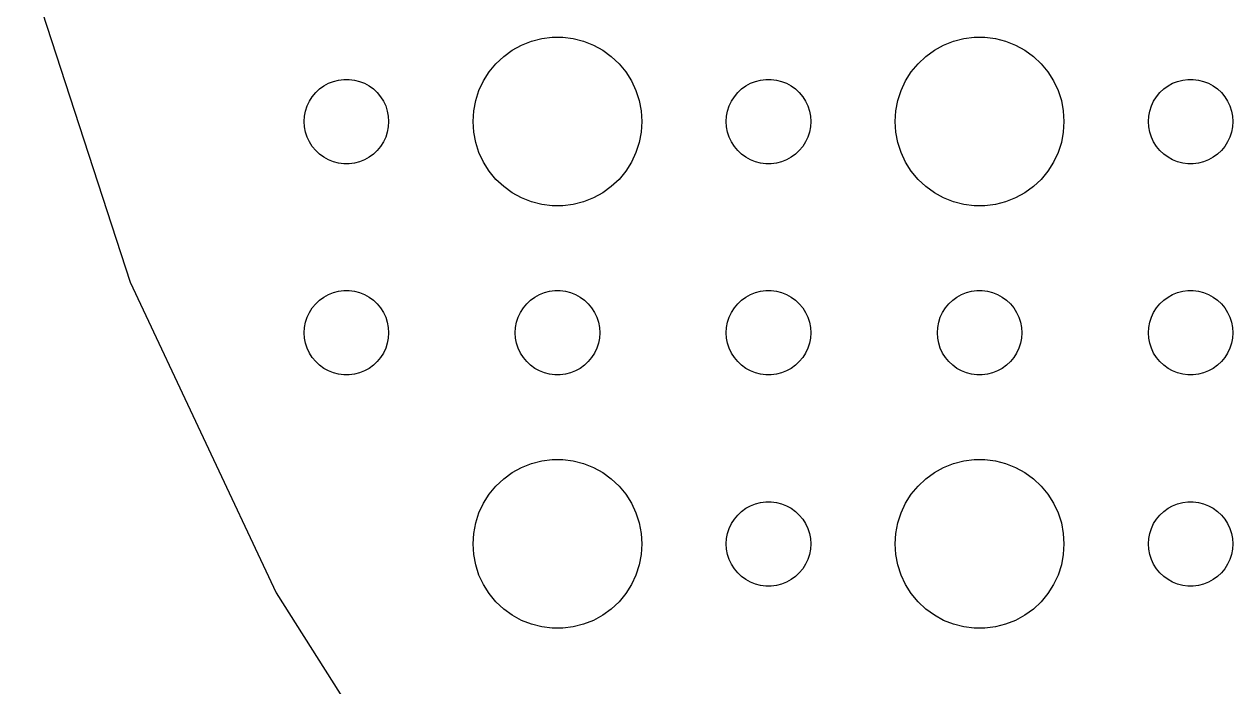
# Model space of a CAD drawing. Header units: metres. Extents: x -97 to 97, y -97 to 97.
# Drawn here: x -93.95 to -51, y -50.07 to -26.54 of the extents above; entities that cross this region are included whole.
import ezdxf

# ---------------------------------------------------------------- set-up
doc = ezdxf.new("R2010")
doc.units = ezdxf.units.M

msp = doc.modelspace()

# ---------------------------------------------------------------- linework, layer by layer
for p, q in [((-93.9526, -24.1229), (-90.1883, -35.7081)), ((-75.927, -27.1468), (-75.5621, -27.0531)), ((-75.5621, -27.0531), (-75.1884, -27.0059)), ((-75.1884, -27.0059), (-74.8116, -27.0059)), ((-74.8116, -27.0059), (-74.4379, -27.0531)), ((-74.4379, -27.0531), (-74.073, -27.1468)), ((-60.927, -27.1468), (-60.5621, -27.0531)), ((-60.5621, -27.0531), (-60.1884, -27.0059)), ((-60.1884, -27.0059), (-59.8116, -27.0059)), ((-59.8116, -27.0059), (-59.4379, -27.0531)), ((-59.4379, -27.0531), (-59.0729, -27.1468)), ((-76.9123, -27.6884), (-76.6075, -27.467)), ((-76.6075, -27.467), (-76.2773, -27.2855)), ((-76.2773, -27.2855), (-75.927, -27.1468)), ((-74.073, -27.1468), (-73.7227, -27.2855)), ((-73.7227, -27.2855), (-73.3925, -27.467)), ((-73.3925, -27.467), (-73.0877, -27.6884)), ((-61.9123, -27.6884), (-61.6075, -27.467)), ((-61.6075, -27.467), (-61.2773, -27.2855)), ((-61.2773, -27.2855), (-60.927, -27.1468)), ((-59.0729, -27.1468), (-58.7227, -27.2855)), ((-58.7227, -27.2855), (-58.3925, -27.467)), ((-58.3925, -27.467), (-58.0877, -27.6884)), ((-77.1869, -27.9464), (-76.9123, -27.6884)), ((-73.0877, -27.6884), (-72.8131, -27.9464)), ((-62.1869, -27.9464), (-61.9123, -27.6884)), ((-58.0877, -27.6884), (-57.8131, -27.9464)), ((-77.6289, -28.5547), (-77.427, -28.2366)), ((-77.427, -28.2366), (-77.1869, -27.9464)), ((-72.8131, -27.9464), (-72.573, -28.2366)), ((-72.573, -28.2366), (-72.3711, -28.5547)), ((-62.6289, -28.5547), (-62.427, -28.2366)), ((-62.427, -28.2366), (-62.1869, -27.9464)), ((-57.8131, -27.9464), (-57.5729, -28.2366)), ((-57.5729, -28.2366), (-57.3711, -28.5547)), ((-83.4561, -28.8442), (-83.3037, -28.7335)), ((-83.3037, -28.7335), (-83.1387, -28.6427)), ((-83.1387, -28.6427), (-82.9635, -28.5734)), ((-82.9635, -28.5734), (-82.7811, -28.5266)), ((-82.7811, -28.5266), (-82.5942, -28.503)), ((-82.5942, -28.503), (-82.4058, -28.503)), ((-82.4058, -28.503), (-82.2189, -28.5266)), ((-82.2189, -28.5266), (-82.0365, -28.5734)), ((-82.0365, -28.5734), (-81.8613, -28.6427)), ((-81.8613, -28.6427), (-81.6963, -28.7335)), ((-81.6963, -28.7335), (-81.5439, -28.8442)), ((-77.7893, -28.8956), (-77.6289, -28.5547)), ((-72.3711, -28.5547), (-72.2107, -28.8956)), ((-68.4561, -28.8442), (-68.3037, -28.7335)), ((-68.3037, -28.7335), (-68.1387, -28.6427)), ((-68.1387, -28.6427), (-67.9635, -28.5734)), ((-67.9635, -28.5734), (-67.7811, -28.5266)), ((-67.7811, -28.5266), (-67.5942, -28.503)), ((-67.5942, -28.503), (-67.4058, -28.503)), ((-67.4058, -28.503), (-67.2189, -28.5266)), ((-67.2189, -28.5266), (-67.0365, -28.5734)), ((-67.0365, -28.5734), (-66.8613, -28.6427)), ((-66.8613, -28.6427), (-66.6963, -28.7335)), ((-66.6963, -28.7335), (-66.5439, -28.8442)), ((-62.7893, -28.8956), (-62.6289, -28.5547)), ((-57.3711, -28.5547), (-57.2107, -28.8956)), ((-53.4561, -28.8442), (-53.3037, -28.7335)), ((-53.3037, -28.7335), (-53.1387, -28.6427)), ((-53.1387, -28.6427), (-52.9635, -28.5734)), ((-52.9635, -28.5734), (-52.7811, -28.5266)), ((-52.7811, -28.5266), (-52.5942, -28.503)), ((-52.5942, -28.503), (-52.4058, -28.503)), ((-52.4058, -28.503), (-52.2189, -28.5266)), ((-52.2189, -28.5266), (-52.0365, -28.5734)), ((-52.0365, -28.5734), (-51.8613, -28.6427)), ((-51.8613, -28.6427), (-51.6963, -28.7335)), ((-51.6963, -28.7335), (-51.5439, -28.8442)), ((-83.8145, -29.2774), (-83.7135, -29.1183)), ((-83.7135, -29.1183), (-83.5934, -28.9732)), ((-83.5934, -28.9732), (-83.4561, -28.8442)), ((-81.5439, -28.8442), (-81.4065, -28.9732)), ((-81.4065, -28.9732), (-81.2865, -29.1183)), ((-81.2865, -29.1183), (-81.1855, -29.2774)), ((-77.9057, -29.2539), (-77.7893, -28.8956)), ((-72.2107, -28.8956), (-72.0943, -29.2539)), ((-68.8145, -29.2774), (-68.7135, -29.1183)), ((-68.7135, -29.1183), (-68.5934, -28.9732)), ((-68.5934, -28.9732), (-68.4561, -28.8442)), ((-66.5439, -28.8442), (-66.4065, -28.9732)), ((-66.4065, -28.9732), (-66.2865, -29.1183)), ((-66.2865, -29.1183), (-66.1855, -29.2774)), ((-62.9057, -29.2539), (-62.7893, -28.8956)), ((-57.2107, -28.8956), (-57.0942, -29.2539)), ((-53.8145, -29.2774), (-53.7135, -29.1183)), ((-53.7135, -29.1183), (-53.5934, -28.9732)), ((-53.5934, -28.9732), (-53.4561, -28.8442)), ((-51.5439, -28.8442), (-51.4065, -28.9732)), ((-51.4065, -28.9732), (-51.2865, -29.1183)), ((-51.2865, -29.1183), (-51.1855, -29.2774)), ((-83.9882, -29.812), (-83.9529, -29.627)), ((-83.9529, -29.627), (-83.8947, -29.4478)), ((-83.8947, -29.4478), (-83.8145, -29.2774)), ((-81.1855, -29.2774), (-81.1053, -29.4478)), ((-81.1053, -29.4478), (-81.0471, -29.627)), ((-81.0471, -29.627), (-81.0118, -29.812)), ((-78, -30), (-77.9763, -29.624)), ((-77.9763, -29.624), (-77.9057, -29.2539)), ((-72.0943, -29.2539), (-72.0237, -29.624)), ((-72.0237, -29.624), (-72, -30)), ((-68.9882, -29.812), (-68.9529, -29.627)), ((-68.9529, -29.627), (-68.8947, -29.4478)), ((-68.8947, -29.4478), (-68.8145, -29.2774)), ((-66.1855, -29.2774), (-66.1053, -29.4478)), ((-66.1053, -29.4478), (-66.0471, -29.627)), ((-66.0471, -29.627), (-66.0118, -29.812)), ((-63, -30), (-62.9763, -29.624)), ((-62.9763, -29.624), (-62.9057, -29.2539)), ((-57.0942, -29.2539), (-57.0237, -29.624)), ((-57.0237, -29.624), (-57, -30)), ((-53.9882, -29.812), (-53.9529, -29.627)), ((-53.9529, -29.627), (-53.8947, -29.4478)), ((-53.8947, -29.4478), (-53.8145, -29.2774)), ((-51.1855, -29.2774), (-51.1053, -29.4478)), ((-51.1053, -29.4478), (-51.0471, -29.627)), ((-51.0471, -29.627), (-51.0118, -29.812)), ((-84, -30), (-83.9882, -29.812)), ((-83.9882, -30.188), (-84, -30)), ((-81.0118, -29.812), (-81, -30)), ((-81, -30), (-81.0118, -30.188)), ((-77.9763, -30.376), (-78, -30)), ((-72, -30), (-72.0237, -30.376)), ((-69, -30), (-68.9882, -29.812)), ((-68.9882, -30.188), (-69, -30)), ((-66.0118, -29.812), (-66, -30)), ((-66, -30), (-66.0118, -30.188)), ((-62.9763, -30.376), (-63, -30)), ((-57, -30), (-57.0237, -30.376)), ((-54, -30), (-53.9882, -29.812)), ((-53.9882, -30.188), (-54, -30)), ((-51.0118, -29.812), (-51, -30)), ((-51, -30), (-51.0118, -30.188)), ((-83.9529, -30.373), (-83.9882, -30.188)), ((-83.8947, -30.5522), (-83.9529, -30.373)), ((-81.0471, -30.373), (-81.1053, -30.5522)), ((-81.0118, -30.188), (-81.0471, -30.373)), ((-77.9057, -30.7461), (-77.9763, -30.376)), ((-72.0237, -30.376), (-72.0943, -30.7461)), ((-68.9529, -30.373), (-68.9882, -30.188)), ((-68.8947, -30.5522), (-68.9529, -30.373)), ((-66.0471, -30.373), (-66.1053, -30.5522)), ((-66.0118, -30.188), (-66.0471, -30.373)), ((-62.9057, -30.7461), (-62.9763, -30.376)), ((-57.0237, -30.376), (-57.0942, -30.7461)), ((-53.9529, -30.373), (-53.9882, -30.188)), ((-53.8947, -30.5522), (-53.9529, -30.373)), ((-51.0471, -30.373), (-51.1053, -30.5522)), ((-51.0118, -30.188), (-51.0471, -30.373)), ((-83.8145, -30.7226), (-83.8947, -30.5522)), ((-83.7135, -30.8817), (-83.8145, -30.7226)), ((-83.5934, -31.0268), (-83.7135, -30.8817)), ((-81.2865, -30.8817), (-81.4065, -31.0268)), ((-81.1855, -30.7226), (-81.2865, -30.8817)), ((-81.1053, -30.5522), (-81.1855, -30.7226)), ((-77.7893, -31.1044), (-77.9057, -30.7461)), ((-72.0943, -30.7461), (-72.2107, -31.1044)), ((-68.8145, -30.7226), (-68.8947, -30.5522)), ((-68.7135, -30.8817), (-68.8145, -30.7226)), ((-68.5934, -31.0268), (-68.7135, -30.8817)), ((-66.2865, -30.8817), (-66.4065, -31.0268)), ((-66.1855, -30.7226), (-66.2865, -30.8817)), ((-66.1053, -30.5522), (-66.1855, -30.7226)), ((-62.7893, -31.1044), (-62.9057, -30.7461)), ((-57.0942, -30.7461), (-57.2107, -31.1044)), ((-53.8145, -30.7226), (-53.8947, -30.5522)), ((-53.7135, -30.8817), (-53.8145, -30.7226)), ((-53.5934, -31.0268), (-53.7135, -30.8817)), ((-51.2865, -30.8817), (-51.4065, -31.0268)), ((-51.1855, -30.7226), (-51.2865, -30.8817)), ((-51.1053, -30.5522), (-51.1855, -30.7226)), ((-83.4561, -31.1558), (-83.5934, -31.0268)), ((-83.3037, -31.2665), (-83.4561, -31.1558)), ((-83.1387, -31.3572), (-83.3037, -31.2665)), ((-81.6963, -31.2665), (-81.8613, -31.3572)), ((-81.5439, -31.1558), (-81.6963, -31.2665)), ((-81.4065, -31.0268), (-81.5439, -31.1558)), ((-77.6289, -31.4453), (-77.7893, -31.1044)), ((-72.2107, -31.1044), (-72.3711, -31.4453)), ((-68.4561, -31.1558), (-68.5934, -31.0268)), ((-68.3037, -31.2665), (-68.4561, -31.1558)), ((-68.1387, -31.3572), (-68.3037, -31.2665)), ((-66.6963, -31.2665), (-66.8613, -31.3572)), ((-66.5439, -31.1558), (-66.6963, -31.2665)), ((-66.4065, -31.0268), (-66.5439, -31.1558)), ((-62.6289, -31.4453), (-62.7893, -31.1044)), ((-57.2107, -31.1044), (-57.3711, -31.4453)), ((-53.4561, -31.1558), (-53.5934, -31.0268)), ((-53.3037, -31.2665), (-53.4561, -31.1558)), ((-53.1387, -31.3572), (-53.3037, -31.2665)), ((-51.6963, -31.2665), (-51.8613, -31.3572)), ((-51.5439, -31.1558), (-51.6963, -31.2665)), ((-51.4065, -31.0268), (-51.5439, -31.1558)), ((-82.9635, -31.4266), (-83.1387, -31.3572)), ((-82.7811, -31.4734), (-82.9635, -31.4266)), ((-82.5942, -31.497), (-82.7811, -31.4734)), ((-82.4058, -31.497), (-82.5942, -31.497)), ((-82.2189, -31.4734), (-82.4058, -31.497)), ((-82.0365, -31.4266), (-82.2189, -31.4734)), ((-81.8613, -31.3572), (-82.0365, -31.4266)), ((-77.427, -31.7634), (-77.6289, -31.4453)), ((-77.1869, -32.0536), (-77.427, -31.7634)), ((-72.573, -31.7634), (-72.8131, -32.0536)), ((-72.3711, -31.4453), (-72.573, -31.7634)), ((-67.9635, -31.4266), (-68.1387, -31.3572)), ((-67.7811, -31.4734), (-67.9635, -31.4266)), ((-67.5942, -31.497), (-67.7811, -31.4734)), ((-67.4058, -31.497), (-67.5942, -31.497)), ((-67.2189, -31.4734), (-67.4058, -31.497)), ((-67.0365, -31.4266), (-67.2189, -31.4734)), ((-66.8613, -31.3572), (-67.0365, -31.4266)), ((-62.427, -31.7634), (-62.6289, -31.4453)), ((-62.1869, -32.0536), (-62.427, -31.7634)), ((-57.5729, -31.7634), (-57.8131, -32.0536)), ((-57.3711, -31.4453), (-57.5729, -31.7634)), ((-52.9635, -31.4266), (-53.1387, -31.3572)), ((-52.7811, -31.4734), (-52.9635, -31.4266)), ((-52.5942, -31.497), (-52.7811, -31.4734)), ((-52.4058, -31.497), (-52.5942, -31.497)), ((-52.2189, -31.4734), (-52.4058, -31.497)), ((-52.0365, -31.4266), (-52.2189, -31.4734)), ((-51.8613, -31.3572), (-52.0365, -31.4266)), ((-76.9123, -32.3115), (-77.1869, -32.0536)), ((-72.8131, -32.0536), (-73.0877, -32.3115)), ((-61.9123, -32.3115), (-62.1869, -32.0536)), ((-57.8131, -32.0536), (-58.0877, -32.3115)), ((-76.6075, -32.533), (-76.9123, -32.3115)), ((-76.2773, -32.7145), (-76.6075, -32.533)), ((-73.3925, -32.533), (-73.7227, -32.7145)), ((-73.0877, -32.3115), (-73.3925, -32.533)), ((-61.6075, -32.533), (-61.9123, -32.3115)), ((-61.2773, -32.7145), (-61.6075, -32.533)), ((-58.3925, -32.533), (-58.7227, -32.7145)), ((-58.0877, -32.3115), (-58.3925, -32.533)), ((-75.927, -32.8532), (-76.2773, -32.7145)), ((-75.5621, -32.9469), (-75.927, -32.8532)), ((-75.1884, -32.9941), (-75.5621, -32.9469)), ((-74.8116, -32.9941), (-75.1884, -32.9941)), ((-74.4379, -32.9469), (-74.8116, -32.9941)), ((-74.073, -32.8532), (-74.4379, -32.9469)), ((-73.7227, -32.7145), (-74.073, -32.8532)), ((-60.927, -32.8532), (-61.2773, -32.7145)), ((-60.5621, -32.9469), (-60.927, -32.8532)), ((-60.1884, -32.9941), (-60.5621, -32.9469)), ((-59.8116, -32.9941), (-60.1884, -32.9941)), ((-59.4379, -32.9469), (-59.8116, -32.9941)), ((-59.0729, -32.8532), (-59.4379, -32.9469)), ((-58.7227, -32.7145), (-59.0729, -32.8532)), ((-90.1883, -35.7081), (-85.0017, -46.7301)), ((-83.1387, -36.1428), (-82.9635, -36.0734)), ((-82.9635, -36.0734), (-82.7811, -36.0266)), ((-82.7811, -36.0266), (-82.5942, -36.003)), ((-82.5942, -36.003), (-82.4058, -36.003)), ((-82.4058, -36.003), (-82.2189, -36.0266)), ((-82.2189, -36.0266), (-82.0365, -36.0734)), ((-82.0365, -36.0734), (-81.8613, -36.1428)), ((-75.6387, -36.1428), (-75.4635, -36.0734)), ((-75.4635, -36.0734), (-75.2811, -36.0266)), ((-75.2811, -36.0266), (-75.0942, -36.003)), ((-75.0942, -36.003), (-74.9058, -36.003)), ((-74.9058, -36.003), (-74.7189, -36.0266)), ((-74.7189, -36.0266), (-74.5365, -36.0734)), ((-74.5365, -36.0734), (-74.3613, -36.1428)), ((-68.1387, -36.1428), (-67.9635, -36.0734)), ((-67.9635, -36.0734), (-67.7811, -36.0266)), ((-67.7811, -36.0266), (-67.5942, -36.003)), ((-67.5942, -36.003), (-67.4058, -36.003)), ((-67.4058, -36.003), (-67.2189, -36.0266)), ((-67.2189, -36.0266), (-67.0365, -36.0734)), ((-67.0365, -36.0734), (-66.8613, -36.1428)), ((-60.6387, -36.1428), (-60.4635, -36.0734)), ((-60.4635, -36.0734), (-60.2811, -36.0266)), ((-60.2811, -36.0266), (-60.0942, -36.003)), ((-60.0942, -36.003), (-59.9058, -36.003)), ((-59.9058, -36.003), (-59.7189, -36.0266)), ((-59.7189, -36.0266), (-59.5365, -36.0734)), ((-59.5365, -36.0734), (-59.3613, -36.1428)), ((-53.1387, -36.1428), (-52.9635, -36.0734)), ((-52.9635, -36.0734), (-52.7811, -36.0266)), ((-52.7811, -36.0266), (-52.5942, -36.003)), ((-52.5942, -36.003), (-52.4058, -36.003)), ((-52.4058, -36.003), (-52.2189, -36.0266)), ((-52.2189, -36.0266), (-52.0365, -36.0734)), ((-52.0365, -36.0734), (-51.8613, -36.1428)), ((-83.7135, -36.6183), (-83.5934, -36.4732)), ((-83.5934, -36.4732), (-83.4561, -36.3442)), ((-83.4561, -36.3442), (-83.3037, -36.2335)), ((-83.3037, -36.2335), (-83.1387, -36.1428)), ((-81.8613, -36.1428), (-81.6963, -36.2335)), ((-81.6963, -36.2335), (-81.5439, -36.3442)), ((-81.5439, -36.3442), (-81.4065, -36.4732)), ((-81.4065, -36.4732), (-81.2865, -36.6183)), ((-76.2135, -36.6183), (-76.0934, -36.4732)), ((-76.0934, -36.4732), (-75.9561, -36.3442)), ((-75.9561, -36.3442), (-75.8037, -36.2335)), ((-75.8037, -36.2335), (-75.6387, -36.1428)), ((-74.3613, -36.1428), (-74.1963, -36.2335)), ((-74.1963, -36.2335), (-74.0439, -36.3442)), ((-74.0439, -36.3442), (-73.9065, -36.4732)), ((-73.9065, -36.4732), (-73.7865, -36.6183)), ((-68.7135, -36.6183), (-68.5934, -36.4732)), ((-68.5934, -36.4732), (-68.4561, -36.3442)), ((-68.4561, -36.3442), (-68.3037, -36.2335)), ((-68.3037, -36.2335), (-68.1387, -36.1428)), ((-66.8613, -36.1428), (-66.6963, -36.2335)), ((-66.6963, -36.2335), (-66.5439, -36.3442)), ((-66.5439, -36.3442), (-66.4065, -36.4732)), ((-66.4065, -36.4732), (-66.2865, -36.6183)), ((-61.2135, -36.6183), (-61.0934, -36.4732)), ((-61.0934, -36.4732), (-60.9561, -36.3442)), ((-60.9561, -36.3442), (-60.8037, -36.2335)), ((-60.8037, -36.2335), (-60.6387, -36.1428)), ((-59.3613, -36.1428), (-59.1963, -36.2335)), ((-59.1963, -36.2335), (-59.0439, -36.3442)), ((-59.0439, -36.3442), (-58.9065, -36.4732)), ((-58.9065, -36.4732), (-58.7865, -36.6183)), ((-53.7135, -36.6183), (-53.5934, -36.4732)), ((-53.5934, -36.4732), (-53.4561, -36.3442)), ((-53.4561, -36.3442), (-53.3037, -36.2335)), ((-53.3037, -36.2335), (-53.1387, -36.1428)), ((-51.8613, -36.1428), (-51.6963, -36.2335)), ((-51.6963, -36.2335), (-51.5439, -36.3442)), ((-51.5439, -36.3442), (-51.4065, -36.4732)), ((-51.4065, -36.4732), (-51.2865, -36.6183)), ((-83.8947, -36.9478), (-83.8145, -36.7774)), ((-83.8145, -36.7774), (-83.7135, -36.6183)), ((-81.2865, -36.6183), (-81.1855, -36.7774)), ((-81.1855, -36.7774), (-81.1053, -36.9478)), ((-76.3947, -36.9478), (-76.3145, -36.7774)), ((-76.3145, -36.7774), (-76.2135, -36.6183)), ((-73.7865, -36.6183), (-73.6855, -36.7774)), ((-73.6855, -36.7774), (-73.6053, -36.9478)), ((-68.8947, -36.9478), (-68.8145, -36.7774)), ((-68.8145, -36.7774), (-68.7135, -36.6183)), ((-66.2865, -36.6183), (-66.1855, -36.7774)), ((-66.1855, -36.7774), (-66.1053, -36.9478)), ((-61.3947, -36.9478), (-61.3145, -36.7774)), ((-61.3145, -36.7774), (-61.2135, -36.6183)), ((-58.7865, -36.6183), (-58.6855, -36.7774)), ((-58.6855, -36.7774), (-58.6053, -36.9478)), ((-53.8947, -36.9478), (-53.8145, -36.7774)), ((-53.8145, -36.7774), (-53.7135, -36.6183)), ((-51.2865, -36.6183), (-51.1855, -36.7774)), ((-51.1855, -36.7774), (-51.1053, -36.9478)), ((-84, -37.5), (-83.9882, -37.312)), ((-83.9882, -37.312), (-83.9529, -37.127)), ((-83.9529, -37.127), (-83.8947, -36.9478)), ((-81.1053, -36.9478), (-81.0471, -37.127)), ((-81.0471, -37.127), (-81.0118, -37.312)), ((-81.0118, -37.312), (-81, -37.5)), ((-76.5, -37.5), (-76.4882, -37.312)), ((-76.4882, -37.312), (-76.4529, -37.127)), ((-76.4529, -37.127), (-76.3947, -36.9478)), ((-73.6053, -36.9478), (-73.5471, -37.127)), ((-73.5471, -37.127), (-73.5118, -37.312)), ((-73.5118, -37.312), (-73.5, -37.5)), ((-69, -37.5), (-68.9882, -37.312)), ((-68.9882, -37.312), (-68.9529, -37.127)), ((-68.9529, -37.127), (-68.8947, -36.9478)), ((-66.1053, -36.9478), (-66.0471, -37.127)), ((-66.0471, -37.127), (-66.0118, -37.312)), ((-66.0118, -37.312), (-66, -37.5)), ((-61.5, -37.5), (-61.4882, -37.312)), ((-61.4882, -37.312), (-61.4529, -37.127)), ((-61.4529, -37.127), (-61.3947, -36.9478)), ((-58.6053, -36.9478), (-58.5471, -37.127)), ((-58.5471, -37.127), (-58.5118, -37.312)), ((-58.5118, -37.312), (-58.5, -37.5)), ((-54, -37.5), (-53.9882, -37.312)), ((-53.9882, -37.312), (-53.9529, -37.127)), ((-53.9529, -37.127), (-53.8947, -36.9478)), ((-51.1053, -36.9478), (-51.0471, -37.127)), ((-51.0471, -37.127), (-51.0118, -37.312)), ((-51.0118, -37.312), (-51, -37.5)), ((-83.9882, -37.688), (-84, -37.5)), ((-83.9529, -37.873), (-83.9882, -37.688)), ((-81.0118, -37.688), (-81.0471, -37.873)), ((-81, -37.5), (-81.0118, -37.688)), ((-76.4882, -37.688), (-76.5, -37.5)), ((-76.4529, -37.873), (-76.4882, -37.688)), ((-73.5118, -37.688), (-73.5471, -37.873)), ((-73.5, -37.5), (-73.5118, -37.688)), ((-68.9882, -37.688), (-69, -37.5)), ((-68.9529, -37.873), (-68.9882, -37.688)), ((-66.0118, -37.688), (-66.0471, -37.873)), ((-66, -37.5), (-66.0118, -37.688)), ((-61.4882, -37.688), (-61.5, -37.5)), ((-61.4529, -37.873), (-61.4882, -37.688)), ((-58.5118, -37.688), (-58.5471, -37.873)), ((-58.5, -37.5), (-58.5118, -37.688)), ((-53.9882, -37.688), (-54, -37.5)), ((-53.9529, -37.873), (-53.9882, -37.688)), ((-51.0118, -37.688), (-51.0471, -37.873)), ((-51, -37.5), (-51.0118, -37.688)), ((-83.8947, -38.0522), (-83.9529, -37.873)), ((-83.8145, -38.2226), (-83.8947, -38.0522)), ((-83.7135, -38.3817), (-83.8145, -38.2226)), ((-81.1855, -38.2226), (-81.2865, -38.3817)), ((-81.1053, -38.0522), (-81.1855, -38.2226)), ((-81.0471, -37.873), (-81.1053, -38.0522)), ((-76.3947, -38.0522), (-76.4529, -37.873)), ((-76.3145, -38.2226), (-76.3947, -38.0522)), ((-76.2135, -38.3817), (-76.3145, -38.2226)), ((-73.6855, -38.2226), (-73.7865, -38.3817)), ((-73.6053, -38.0522), (-73.6855, -38.2226)), ((-73.5471, -37.873), (-73.6053, -38.0522)), ((-68.8947, -38.0522), (-68.9529, -37.873)), ((-68.8145, -38.2226), (-68.8947, -38.0522)), ((-68.7135, -38.3817), (-68.8145, -38.2226)), ((-66.1855, -38.2226), (-66.2865, -38.3817)), ((-66.1053, -38.0522), (-66.1855, -38.2226)), ((-66.0471, -37.873), (-66.1053, -38.0522)), ((-61.3947, -38.0522), (-61.4529, -37.873)), ((-61.3145, -38.2226), (-61.3947, -38.0522)), ((-61.2135, -38.3817), (-61.3145, -38.2226)), ((-58.6855, -38.2226), (-58.7865, -38.3817)), ((-58.6053, -38.0522), (-58.6855, -38.2226)), ((-58.5471, -37.873), (-58.6053, -38.0522)), ((-53.8947, -38.0522), (-53.9529, -37.873)), ((-53.8145, -38.2226), (-53.8947, -38.0522)), ((-53.7135, -38.3817), (-53.8145, -38.2226)), ((-51.1855, -38.2226), (-51.2865, -38.3817)), ((-51.1053, -38.0522), (-51.1855, -38.2226)), ((-51.0471, -37.873), (-51.1053, -38.0522)), ((-83.5934, -38.5268), (-83.7135, -38.3817)), ((-83.4561, -38.6558), (-83.5934, -38.5268)), ((-83.3037, -38.7665), (-83.4561, -38.6558)), ((-81.5439, -38.6558), (-81.6963, -38.7665)), ((-81.4065, -38.5268), (-81.5439, -38.6558)), ((-81.2865, -38.3817), (-81.4065, -38.5268)), ((-76.0934, -38.5268), (-76.2135, -38.3817)), ((-75.9561, -38.6558), (-76.0934, -38.5268)), ((-75.8037, -38.7665), (-75.9561, -38.6558)), ((-74.0439, -38.6558), (-74.1963, -38.7665)), ((-73.9065, -38.5268), (-74.0439, -38.6558)), ((-73.7865, -38.3817), (-73.9065, -38.5268)), ((-68.5934, -38.5268), (-68.7135, -38.3817)), ((-68.4561, -38.6558), (-68.5934, -38.5268)), ((-68.3037, -38.7665), (-68.4561, -38.6558)), ((-66.5439, -38.6558), (-66.6963, -38.7665)), ((-66.4065, -38.5268), (-66.5439, -38.6558)), ((-66.2865, -38.3817), (-66.4065, -38.5268)), ((-61.0934, -38.5268), (-61.2135, -38.3817)), ((-60.9561, -38.6558), (-61.0934, -38.5268)), ((-60.8037, -38.7665), (-60.9561, -38.6558)), ((-59.0439, -38.6558), (-59.1963, -38.7665)), ((-58.9065, -38.5268), (-59.0439, -38.6558)), ((-58.7865, -38.3817), (-58.9065, -38.5268)), ((-53.5934, -38.5268), (-53.7135, -38.3817)), ((-53.4561, -38.6558), (-53.5934, -38.5268)), ((-53.3037, -38.7665), (-53.4561, -38.6558)), ((-51.5439, -38.6558), (-51.6963, -38.7665)), ((-51.4065, -38.5268), (-51.5439, -38.6558)), ((-51.2865, -38.3817), (-51.4065, -38.5268)), ((-83.1387, -38.8572), (-83.3037, -38.7665)), ((-82.9635, -38.9266), (-83.1387, -38.8572)), ((-82.7811, -38.9734), (-82.9635, -38.9266)), ((-82.5942, -38.997), (-82.7811, -38.9734)), ((-82.4058, -38.997), (-82.5942, -38.997)), ((-82.2189, -38.9734), (-82.4058, -38.997)), ((-82.0365, -38.9266), (-82.2189, -38.9734)), ((-81.8613, -38.8572), (-82.0365, -38.9266)), ((-81.6963, -38.7665), (-81.8613, -38.8572)), ((-75.6387, -38.8572), (-75.8037, -38.7665)), ((-75.4635, -38.9266), (-75.6387, -38.8572)), ((-75.2811, -38.9734), (-75.4635, -38.9266)), ((-75.0942, -38.997), (-75.2811, -38.9734)), ((-74.9058, -38.997), (-75.0942, -38.997)), ((-74.7189, -38.9734), (-74.9058, -38.997)), ((-74.5365, -38.9266), (-74.7189, -38.9734)), ((-74.3613, -38.8572), (-74.5365, -38.9266)), ((-74.1963, -38.7665), (-74.3613, -38.8572)), ((-68.1387, -38.8572), (-68.3037, -38.7665)), ((-67.9635, -38.9266), (-68.1387, -38.8572)), ((-67.7811, -38.9734), (-67.9635, -38.9266)), ((-67.5942, -38.997), (-67.7811, -38.9734)), ((-67.4058, -38.997), (-67.5942, -38.997)), ((-67.2189, -38.9734), (-67.4058, -38.997)), ((-67.0365, -38.9266), (-67.2189, -38.9734)), ((-66.8613, -38.8572), (-67.0365, -38.9266)), ((-66.6963, -38.7665), (-66.8613, -38.8572)), ((-60.6387, -38.8572), (-60.8037, -38.7665)), ((-60.4635, -38.9266), (-60.6387, -38.8572)), ((-60.2811, -38.9734), (-60.4635, -38.9266)), ((-60.0942, -38.997), (-60.2811, -38.9734)), ((-59.9058, -38.997), (-60.0942, -38.997)), ((-59.7189, -38.9734), (-59.9058, -38.997)), ((-59.5365, -38.9266), (-59.7189, -38.9734)), ((-59.3613, -38.8572), (-59.5365, -38.9266)), ((-59.1963, -38.7665), (-59.3613, -38.8572)), ((-53.1387, -38.8572), (-53.3037, -38.7665)), ((-52.9635, -38.9266), (-53.1387, -38.8572)), ((-52.7811, -38.9734), (-52.9635, -38.9266)), ((-52.5942, -38.997), (-52.7811, -38.9734)), ((-52.4058, -38.997), (-52.5942, -38.997)), ((-52.2189, -38.9734), (-52.4058, -38.997)), ((-52.0365, -38.9266), (-52.2189, -38.9734)), ((-51.8613, -38.8572), (-52.0365, -38.9266)), ((-51.6963, -38.7665), (-51.8613, -38.8572)), ((-75.927, -42.1468), (-75.5621, -42.0531)), ((-75.5621, -42.0531), (-75.1884, -42.0059)), ((-75.1884, -42.0059), (-74.8116, -42.0059)), ((-74.8116, -42.0059), (-74.4379, -42.0531)), ((-74.4379, -42.0531), (-74.073, -42.1468)), ((-60.927, -42.1468), (-60.5621, -42.0531)), ((-60.5621, -42.0531), (-60.1884, -42.0059)), ((-60.1884, -42.0059), (-59.8116, -42.0059)), ((-59.8116, -42.0059), (-59.4379, -42.0531)), ((-59.4379, -42.0531), (-59.0729, -42.1468)), ((-76.9123, -42.6885), (-76.6075, -42.467)), ((-76.6075, -42.467), (-76.2773, -42.2855)), ((-76.2773, -42.2855), (-75.927, -42.1468)), ((-74.073, -42.1468), (-73.7227, -42.2855)), ((-73.7227, -42.2855), (-73.3925, -42.467)), ((-73.3925, -42.467), (-73.0877, -42.6885)), ((-61.9123, -42.6885), (-61.6075, -42.467)), ((-61.6075, -42.467), (-61.2773, -42.2855)), ((-61.2773, -42.2855), (-60.927, -42.1468)), ((-59.0729, -42.1468), (-58.7227, -42.2855)), ((-58.7227, -42.2855), (-58.3925, -42.467)), ((-58.3925, -42.467), (-58.0877, -42.6885)), ((-77.427, -43.2366), (-77.1869, -42.9464)), ((-77.1869, -42.9464), (-76.9123, -42.6885)), ((-73.0877, -42.6885), (-72.8131, -42.9464)), ((-72.8131, -42.9464), (-72.573, -43.2366)), ((-62.427, -43.2366), (-62.1869, -42.9464)), ((-62.1869, -42.9464), (-61.9123, -42.6885)), ((-58.0877, -42.6885), (-57.8131, -42.9464)), ((-57.8131, -42.9464), (-57.5729, -43.2366)), ((-77.6289, -43.5547), (-77.427, -43.2366)), ((-72.573, -43.2366), (-72.3711, -43.5547)), ((-62.6289, -43.5547), (-62.427, -43.2366)), ((-57.5729, -43.2366), (-57.3711, -43.5547)), ((-77.7893, -43.8956), (-77.6289, -43.5547)), ((-72.3711, -43.5547), (-72.2107, -43.8956)), ((-68.4561, -43.8442), (-68.3037, -43.7335)), ((-68.3037, -43.7335), (-68.1387, -43.6428)), ((-68.1387, -43.6428), (-67.9635, -43.5734)), ((-67.9635, -43.5734), (-67.7811, -43.5266)), ((-67.7811, -43.5266), (-67.5942, -43.503)), ((-67.5942, -43.503), (-67.4058, -43.503)), ((-67.4058, -43.503), (-67.2189, -43.5266)), ((-67.2189, -43.5266), (-67.0365, -43.5734)), ((-67.0365, -43.5734), (-66.8613, -43.6428)), ((-66.8613, -43.6428), (-66.6963, -43.7335)), ((-66.6963, -43.7335), (-66.5439, -43.8442)), ((-62.7893, -43.8956), (-62.6289, -43.5547)), ((-57.3711, -43.5547), (-57.2107, -43.8956)), ((-53.4561, -43.8442), (-53.3037, -43.7335)), ((-53.3037, -43.7335), (-53.1387, -43.6428)), ((-53.1387, -43.6428), (-52.9635, -43.5734)), ((-52.9635, -43.5734), (-52.7811, -43.5266)), ((-52.7811, -43.5266), (-52.5942, -43.503)), ((-52.5942, -43.503), (-52.4058, -43.503)), ((-52.4058, -43.503), (-52.2189, -43.5266)), ((-52.2189, -43.5266), (-52.0365, -43.5734)), ((-52.0365, -43.5734), (-51.8613, -43.6428)), ((-51.8613, -43.6428), (-51.6963, -43.7335)), ((-51.6963, -43.7335), (-51.5439, -43.8442)), ((-77.9057, -44.2539), (-77.7893, -43.8956)), ((-72.2107, -43.8956), (-72.0943, -44.2539)), ((-68.8145, -44.2774), (-68.7135, -44.1183)), ((-68.7135, -44.1183), (-68.5934, -43.9732)), ((-68.5934, -43.9732), (-68.4561, -43.8442)), ((-66.5439, -43.8442), (-66.4065, -43.9732)), ((-66.4065, -43.9732), (-66.2865, -44.1183)), ((-66.2865, -44.1183), (-66.1855, -44.2774)), ((-62.9057, -44.2539), (-62.7893, -43.8956)), ((-57.2107, -43.8956), (-57.0942, -44.2539)), ((-53.8145, -44.2774), (-53.7135, -44.1183)), ((-53.7135, -44.1183), (-53.5934, -43.9732)), ((-53.5934, -43.9732), (-53.4561, -43.8442)), ((-51.5439, -43.8442), (-51.4065, -43.9732)), ((-51.4065, -43.9732), (-51.2865, -44.1183)), ((-51.2865, -44.1183), (-51.1855, -44.2774)), ((-78, -45), (-77.9763, -44.624)), ((-77.9763, -44.624), (-77.9057, -44.2539)), ((-72.0943, -44.2539), (-72.0237, -44.624)), ((-72.0237, -44.624), (-72, -45)), ((-68.9882, -44.812), (-68.9529, -44.627)), ((-68.9529, -44.627), (-68.8947, -44.4478)), ((-68.8947, -44.4478), (-68.8145, -44.2774)), ((-66.1855, -44.2774), (-66.1053, -44.4478)), ((-66.1053, -44.4478), (-66.0471, -44.627)), ((-66.0471, -44.627), (-66.0118, -44.812)), ((-63, -45), (-62.9763, -44.624)), ((-62.9763, -44.624), (-62.9057, -44.2539)), ((-57.0942, -44.2539), (-57.0237, -44.624)), ((-57.0237, -44.624), (-57, -45)), ((-53.9882, -44.812), (-53.9529, -44.627)), ((-53.9529, -44.627), (-53.8947, -44.4478)), ((-53.8947, -44.4478), (-53.8145, -44.2774)), ((-51.1855, -44.2774), (-51.1053, -44.4478)), ((-51.1053, -44.4478), (-51.0471, -44.627)), ((-51.0471, -44.627), (-51.0118, -44.812)), ((-77.9763, -45.376), (-78, -45)), ((-72, -45), (-72.0237, -45.376)), ((-69, -45), (-68.9882, -44.812)), ((-68.9882, -45.188), (-69, -45)), ((-66.0118, -44.812), (-66, -45)), ((-66, -45), (-66.0118, -45.188)), ((-62.9763, -45.376), (-63, -45)), ((-57, -45), (-57.0237, -45.376)), ((-54, -45), (-53.9882, -44.812)), ((-53.9882, -45.188), (-54, -45)), ((-51.0118, -44.812), (-51, -45)), ((-51, -45), (-51.0118, -45.188)), ((-77.9057, -45.7461), (-77.9763, -45.376)), ((-72.0237, -45.376), (-72.0943, -45.7461)), ((-68.9529, -45.373), (-68.9882, -45.188)), ((-68.8947, -45.5522), (-68.9529, -45.373)), ((-66.0471, -45.373), (-66.1053, -45.5522)), ((-66.0118, -45.188), (-66.0471, -45.373)), ((-62.9057, -45.7461), (-62.9763, -45.376)), ((-57.0237, -45.376), (-57.0942, -45.7461)), ((-53.9529, -45.373), (-53.9882, -45.188)), ((-53.8947, -45.5522), (-53.9529, -45.373)), ((-51.0471, -45.373), (-51.1053, -45.5522)), ((-51.0118, -45.188), (-51.0471, -45.373)), ((-77.7893, -46.1044), (-77.9057, -45.7461)), ((-72.0943, -45.7461), (-72.2107, -46.1044)), ((-68.8145, -45.7226), (-68.8947, -45.5522)), ((-68.7135, -45.8817), (-68.8145, -45.7226)), ((-68.5934, -46.0268), (-68.7135, -45.8817)), ((-66.2865, -45.8817), (-66.4065, -46.0268)), ((-66.1855, -45.7226), (-66.2865, -45.8817)), ((-66.1053, -45.5522), (-66.1855, -45.7226)), ((-62.7893, -46.1044), (-62.9057, -45.7461)), ((-57.0942, -45.7461), (-57.2107, -46.1044)), ((-53.8145, -45.7226), (-53.8947, -45.5522)), ((-53.7135, -45.8817), (-53.8145, -45.7226)), ((-53.5934, -46.0268), (-53.7135, -45.8817)), ((-51.2865, -45.8817), (-51.4065, -46.0268)), ((-51.1855, -45.7226), (-51.2865, -45.8817)), ((-51.1053, -45.5522), (-51.1855, -45.7226)), ((-77.6289, -46.4453), (-77.7893, -46.1044)), ((-72.2107, -46.1044), (-72.3711, -46.4453)), ((-68.4561, -46.1558), (-68.5934, -46.0268)), ((-68.3037, -46.2665), (-68.4561, -46.1558)), ((-68.1387, -46.3572), (-68.3037, -46.2665)), ((-67.9635, -46.4266), (-68.1387, -46.3572)), ((-66.8613, -46.3572), (-67.0365, -46.4266)), ((-66.6963, -46.2665), (-66.8613, -46.3572)), ((-66.5439, -46.1558), (-66.6963, -46.2665)), ((-66.4065, -46.0268), (-66.5439, -46.1558)), ((-62.6289, -46.4453), (-62.7893, -46.1044)), ((-57.2107, -46.1044), (-57.3711, -46.4453)), ((-53.4561, -46.1558), (-53.5934, -46.0268)), ((-53.3037, -46.2665), (-53.4561, -46.1558)), ((-53.1387, -46.3572), (-53.3037, -46.2665)), ((-52.9635, -46.4266), (-53.1387, -46.3572)), ((-51.8613, -46.3572), (-52.0365, -46.4266)), ((-51.6963, -46.2665), (-51.8613, -46.3572)), ((-51.5439, -46.1558), (-51.6963, -46.2665)), ((-51.4065, -46.0268), (-51.5439, -46.1558)), ((-85.0017, -46.7301), (-78.4746, -57.0152)), ((-77.427, -46.7634), (-77.6289, -46.4453)), ((-77.1869, -47.0536), (-77.427, -46.7634)), ((-72.573, -46.7634), (-72.8131, -47.0536)), ((-72.3711, -46.4453), (-72.573, -46.7634)), ((-67.7811, -46.4734), (-67.9635, -46.4266)), ((-67.5942, -46.497), (-67.7811, -46.4734)), ((-67.4058, -46.497), (-67.5942, -46.497)), ((-67.2189, -46.4734), (-67.4058, -46.497)), ((-67.0365, -46.4266), (-67.2189, -46.4734)), ((-62.427, -46.7634), (-62.6289, -46.4453)), ((-62.1869, -47.0536), (-62.427, -46.7634)), ((-57.5729, -46.7634), (-57.8131, -47.0536)), ((-57.3711, -46.4453), (-57.5729, -46.7634)), ((-52.7811, -46.4734), (-52.9635, -46.4266)), ((-52.5942, -46.497), (-52.7811, -46.4734)), ((-52.4058, -46.497), (-52.5942, -46.497)), ((-52.2189, -46.4734), (-52.4058, -46.497)), ((-52.0365, -46.4266), (-52.2189, -46.4734)), ((-76.9123, -47.3115), (-77.1869, -47.0536)), ((-72.8131, -47.0536), (-73.0877, -47.3115)), ((-61.9123, -47.3115), (-62.1869, -47.0536)), ((-57.8131, -47.0536), (-58.0877, -47.3115)), ((-76.6075, -47.533), (-76.9123, -47.3115)), ((-76.2773, -47.7145), (-76.6075, -47.533)), ((-73.3925, -47.533), (-73.7227, -47.7145)), ((-73.0877, -47.3115), (-73.3925, -47.533)), ((-61.6075, -47.533), (-61.9123, -47.3115)), ((-61.2773, -47.7145), (-61.6075, -47.533)), ((-58.3925, -47.533), (-58.7227, -47.7145)), ((-58.0877, -47.3115), (-58.3925, -47.533)), ((-75.927, -47.8532), (-76.2773, -47.7145)), ((-75.5621, -47.9469), (-75.927, -47.8532)), ((-75.1884, -47.9941), (-75.5621, -47.9469)), ((-74.8116, -47.9941), (-75.1884, -47.9941)), ((-74.4379, -47.9469), (-74.8116, -47.9941)), ((-74.073, -47.8532), (-74.4379, -47.9469)), ((-73.7227, -47.7145), (-74.073, -47.8532)), ((-60.927, -47.8532), (-61.2773, -47.7145)), ((-60.5621, -47.9469), (-60.927, -47.8532)), ((-60.1884, -47.9941), (-60.5621, -47.9469)), ((-59.8116, -47.9941), (-60.1884, -47.9941)), ((-59.4379, -47.9469), (-59.8116, -47.9941)), ((-59.0729, -47.8532), (-59.4379, -47.9469)), ((-58.7227, -47.7145), (-59.0729, -47.8532))]:
    msp.add_line(p, q)

doc.saveas('drawing.dxf')
